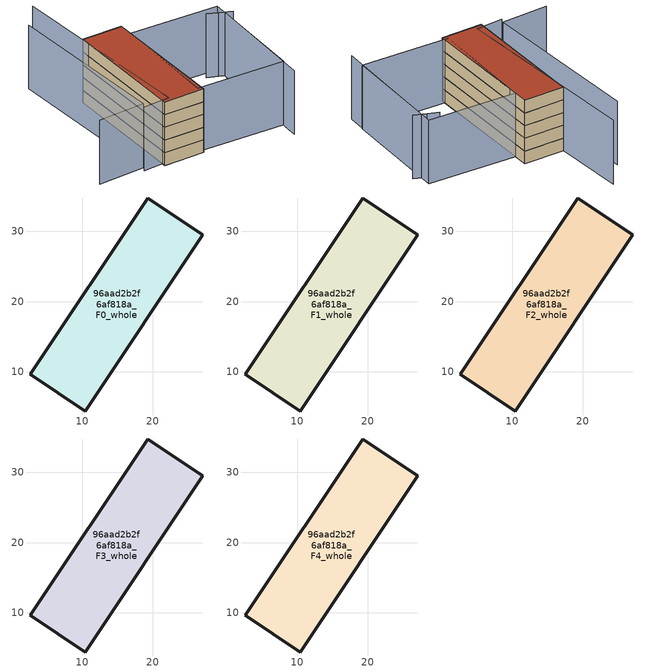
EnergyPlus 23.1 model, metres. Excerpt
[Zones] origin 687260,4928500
96aad2b2f6af818a_F0_whole
 floor ground (EU_floor_Construction): 10.43,4.43 27.15,29.5 19.29,34.75 2.56,9.67 z0
 wall outside (EU_wall_Construction): 2.56,9.67 19.29,34.75 27.15,29.5 10.43,4.43 2.56,9.67 z0:3
96aad2b2f6af818a_F1_whole
 floor to 96aad2b2f6af818a_F0_whole (EU_floor_Construction): 10.42,4.43 27.15,29.5 19.28,34.75 2.56,9.67 z3
 wall outside (EU_wall_Construction): 2.56,9.67 19.29,34.75 27.15,29.5 10.43,4.43 2.56,9.67 z3:6
96aad2b2f6af818a_F2_whole
 floor to 96aad2b2f6af818a_F1_whole (EU_floor_Construction): 10.42,4.43 27.15,29.5 19.28,34.75 2.56,9.67 z6
 wall outside (EU_wall_Construction): 2.56,9.67 19.29,34.75 27.15,29.5 10.43,4.43 2.56,9.67 z6:9
96aad2b2f6af818a_F3_whole
 floor to 96aad2b2f6af818a_F2_whole (EU_floor_Construction): 10.42,4.43 27.15,29.5 19.28,34.75 2.56,9.67 z9
 wall outside (EU_wall_Construction): 2.56,9.67 19.29,34.75 27.15,29.5 10.43,4.43 2.56,9.67 z9:12
96aad2b2f6af818a_F4_whole
 floor to 96aad2b2f6af818a_F3_whole (EU_floor_Construction): 10.42,4.43 27.15,29.5 19.28,34.75 2.56,9.67 z12
 wall outside (EU_wall_Construction): 2.56,9.67 19.29,34.75 27.15,29.5 10.43,4.43 2.56,9.67 z12:15
 roof outside (EU_roof_Construction): 27.15,29.5 10.43,4.43 2.56,9.67 19.29,34.75 z15
shading: 24.3,-9.7 40.31,12.31 / 41.33,10.85 39.61,13.3 / 39.72,13.38 38.27,15.46 / 27.6,49.21 4.47,9.61 / 4.47,9.61 -0.89,12.74 / 20.16,46.95 0.17,13.41 / 0.17,13.41 -9.33,19.07 / 41.99,14.64 26.87,-6.34 / 26.87,-6.34 10.21,5.67 / 10.21,5.67 25.33,26.64 / 25.33,26.64 41.99,14.64 z0:15
[Building]
EU S2 Campaign: North Axis=0; Terrain=City; Solar Distribution=FullExterior
[Site:Location]
Bologna: Latitude=44.5; Longitude=11.25; Time Zone=1; Elevation=37
[SizingPeriod:WeatherFileDays]
AnnualSizingPeriod: Begin Month=1; Begin Day of Month=1; End Month=12; End Day of Month=31; Day of Week for Start Day=Monday; Use Weather File Daylight Saving Period=No; Use Weather File Rain and Snow Indicators=No
[MATERIAL]
EU_InternalMass_Material: Roughness=MediumRough; Thickness=0.1; Conductivity=1; Density=1800; Specific Heat=900; Thermal Absorptance=0.9; Solar Absorptance=0.7; Visible Absorptance=0.7
[MATERIAL:NOMASS] Roughness=MediumRough; Thermal Absorptance=0.9; Solar Absorptance=0.7; Visible Absorptance=0.7
Name | Thermal Resistance
EU_wall_NoMass | 0.905828
EU_roof_NoMass | 0.37593
EU_floor_NoMass | 0.67114
[CONSTRUCTION]
EU_wall_Construction: EU_wall_NoMass
EU_roof_Construction: EU_roof_NoMass
EU_floor_Construction: EU_floor_NoMass
EU_InternalMass_Construction: EU_InternalMass_Material
[ZONE] Type=1; Multiplier=1; Ceiling Height=autocalculate; Volume=853.989; Floor Area=autocalculate; Part of Total Floor Area=Yes
96aad2b2f6af818a_F0_whole; 96aad2b2f6af818a_F1_whole; 96aad2b2f6af818a_F2_whole; 96aad2b2f6af818a_F3_whole; 96aad2b2f6af818a_F4_whole
[INTERNALMASS] Construction=EU_InternalMass_Construction; Surface Area=284.663
Name | Zone or ZoneList
96aad2b2f6af818a_F0_whole_EU_InternalMass | 96aad2b2f6af818a_F0_whole
96aad2b2f6af818a_F1_whole_EU_InternalMass | 96aad2b2f6af818a_F1_whole
96aad2b2f6af818a_F2_whole_EU_InternalMass | 96aad2b2f6af818a_F2_whole
96aad2b2f6af818a_F3_whole_EU_InternalMass | 96aad2b2f6af818a_F3_whole
96aad2b2f6af818a_F4_whole_EU_InternalMass | 96aad2b2f6af818a_F4_whole
[OTHEREQUIPMENT] Fuel Type=Electricity; Design Level Calculation Method=Watts/Area; Power per Zone Floor Area=1; Fraction Latent=0; Fraction Radiant=0; Fraction Lost=0; Carbon Dioxide Generation Rate=0; EndUse Subcategory=EU_Step8_InternalGains
Name | Zone or ZoneList or Space or SpaceList | Schedule
EU_Step8_InternalGain_96aad2b2f6af818a_F0_whole_f000 | 96aad2b2f6af818a_F0_whole | EU_Step8_GainSchedule_96aad2b2f6af818a_F0_whole_f000
EU_Step8_InternalGain_96aad2b2f6af818a_F1_whole_f000 | 96aad2b2f6af818a_F1_whole | EU_Step8_GainSchedule_96aad2b2f6af818a_F1_whole_f000
EU_Step8_InternalGain_96aad2b2f6af818a_F2_whole_f000 | 96aad2b2f6af818a_F2_whole | EU_Step8_GainSchedule_96aad2b2f6af818a_F2_whole_f000
EU_Step8_InternalGain_96aad2b2f6af818a_F3_whole_f000 | 96aad2b2f6af818a_F3_whole | EU_Step8_GainSchedule_96aad2b2f6af818a_F3_whole_f000
EU_Step8_InternalGain_96aad2b2f6af818a_F4_whole_f000 | 96aad2b2f6af818a_F4_whole | EU_Step8_GainSchedule_96aad2b2f6af818a_F4_whole_f000
[ZONEVENTILATION:DESIGNFLOWRATE] Schedule=EU_AlwaysOn; Design Flow Rate Calculation Method=AirChanges/Hour; Air Changes per Hour=0.73129; Ventilation Type=Natural; Fan Pressure Rise=0; Fan Total Efficiency=1; Constant Term Coefficient=1; Temperature Term Coefficient=0; Velocity Term Coefficient=0; Velocity Squared Term Coefficient=0; Minimum Indoor Temperature=-100; Maximum Indoor Temperature=100; Delta Temperature=-100; Minimum Outdoor Temperature=-100; Maximum Outdoor Temperature=100; Maximum Wind Speed=40
Name | Zone or ZoneList or Space or SpaceList
EU_ConstantAir_96aad2b2f6af818a_F0_whole | 96aad2b2f6af818a_F0_whole
EU_ConstantAir_96aad2b2f6af818a_F1_whole | 96aad2b2f6af818a_F1_whole
EU_ConstantAir_96aad2b2f6af818a_F2_whole | 96aad2b2f6af818a_F2_whole
EU_ConstantAir_96aad2b2f6af818a_F3_whole | 96aad2b2f6af818a_F3_whole
EU_ConstantAir_96aad2b2f6af818a_F4_whole | 96aad2b2f6af818a_F4_whole
[HVACTEMPLATE:THERMOSTAT] Constant Heating Setpoint=20; Constant Cooling Setpoint=50
EU_HeatOnly_96aad2b2f6af818a_F0_whole; EU_HeatOnly_96aad2b2f6af818a_F1_whole; EU_HeatOnly_96aad2b2f6af818a_F2_whole; EU_HeatOnly_96aad2b2f6af818a_F3_whole; EU_HeatOnly_96aad2b2f6af818a_F4_whole
[HVACTEMPLATE:ZONE:IDEALLOADSAIRSYSTEM] System Availability Schedule=EU_AlwaysOn; Maximum Heating Supply Air Temperature=50; Minimum Cooling Supply Air Temperature=13; Maximum Heating Supply Air Humidity Ratio=0.0156; Minimum Cooling Supply Air Humidity Ratio=0.0077; Heating Limit=NoLimit; Cooling Limit=NoLimit; Heating Availability Schedule=EU_AlwaysOn; Cooling Availability Schedule=EU_CoolingOff; Dehumidification Control Type=ConstantSensibleHeatRatio; Cooling Sensible Heat Ratio=0.7; Dehumidification Setpoint=60; Humidification Control Type=None; Humidification Setpoint=30; Outdoor Air Method=None; Outdoor Air Flow Rate per Person=0.00944; Outdoor Air Flow Rate per Zone Floor Area=0; Outdoor Air Flow Rate per Zone=0; Demand Controlled Ventilation Type=None; Outdoor Air Economizer Type=NoEconomizer; Heat Recovery Type=None; Sensible Heat Recovery Effectiveness=0.7; Latent Heat Recovery Effectiveness=0.65
Name | Template Thermostat
96aad2b2f6af818a_F0_whole | EU_HeatOnly_96aad2b2f6af818a_F0_whole
96aad2b2f6af818a_F1_whole | EU_HeatOnly_96aad2b2f6af818a_F1_whole
96aad2b2f6af818a_F2_whole | EU_HeatOnly_96aad2b2f6af818a_F2_whole
96aad2b2f6af818a_F3_whole | EU_HeatOnly_96aad2b2f6af818a_F3_whole
96aad2b2f6af818a_F4_whole | EU_HeatOnly_96aad2b2f6af818a_F4_whole
[SIZING:ZONE] Zone Cooling Design Supply Air Temperature Input Method=SupplyAirTemperature; Zone Cooling Design Supply Air Temperature=13; Zone Heating Design Supply Air Temperature Input Method=SupplyAirTemperature; Zone Heating Design Supply Air Temperature=50; Zone Cooling Design Supply Air Humidity Ratio=0.008; Zone Heating Design Supply Air Humidity Ratio=0.008; Cooling Design Air Flow Method=DesignDay; Cooling Design Air Flow Rate=0; Cooling Minimum Air Flow per Zone Floor Area=0.000762; Cooling Minimum Air Flow=0; Cooling Minimum Air Flow Fraction=0.2; Heating Design Air Flow Method=DesignDay; Heating Design Air Flow Rate=0; Heating Maximum Air Flow per Zone Floor Area=0.002032; Heating Maximum Air Flow=0.141576; Heating Maximum Air Flow Fraction=0.3; Account for Dedicated Outdoor Air System=No; Dedicated Outdoor Air System Control Strategy=NeutralSupplyAir; Dedicated Outdoor Air Low Setpoint Temperature for Design=autosize; Dedicated Outdoor Air High Setpoint Temperature for Design=autosize; Zone Load Sizing Method=Sensible Load Only No Latent Load; Zone Latent Cooling Design Supply Air Humidity Ratio Input Method=HumidityRatioDifference; Zone Cooling Design Supply Air Humidity Ratio Difference=0.005; Zone Latent Heating Design Supply Air Humidity Ratio Input Method=HumidityRatioDifference; Zone Humidification Design Supply Air Humidity Ratio Difference=0.005
96aad2b2f6af818a_F0_whole; 96aad2b2f6af818a_F1_whole; 96aad2b2f6af818a_F2_whole; 96aad2b2f6af818a_F3_whole; 96aad2b2f6af818a_F4_whole
[SCHEDULE:CONSTANT]
Name | Hourly Value
EU_AlwaysOn | 1
EU_CoolingOff | 0
[SCHEDULE:FILE] Column Number=1; Rows to Skip at Top=0; Number of Hours of Data=8760; Column Separator=Comma; Interpolate to Timestep=No; Minutes per Item=60; Adjust Schedule for Daylight Savings=Yes
Name | File
EU_Step8_GainSchedule_96aad2b2f6af818a_F0_whole_f000 | ../../schedules/96aad2b2f6af818a/96aad2b2f6af818a_F0_whole_f000_gain.csv
EU_Step8_GainSchedule_96aad2b2f6af818a_F1_whole_f000 | ../../schedules/96aad2b2f6af818a/96aad2b2f6af818a_F1_whole_f000_gain.csv
EU_Step8_GainSchedule_96aad2b2f6af818a_F2_whole_f000 | ../../schedules/96aad2b2f6af818a/96aad2b2f6af818a_F2_whole_f000_gain.csv
EU_Step8_GainSchedule_96aad2b2f6af818a_F3_whole_f000 | ../../schedules/96aad2b2f6af818a/96aad2b2f6af818a_F3_whole_f000_gain.csv
EU_Step8_GainSchedule_96aad2b2f6af818a_F4_whole_f000 | ../../schedules/96aad2b2f6af818a/96aad2b2f6af818a_F4_whole_f000_gain.csv
